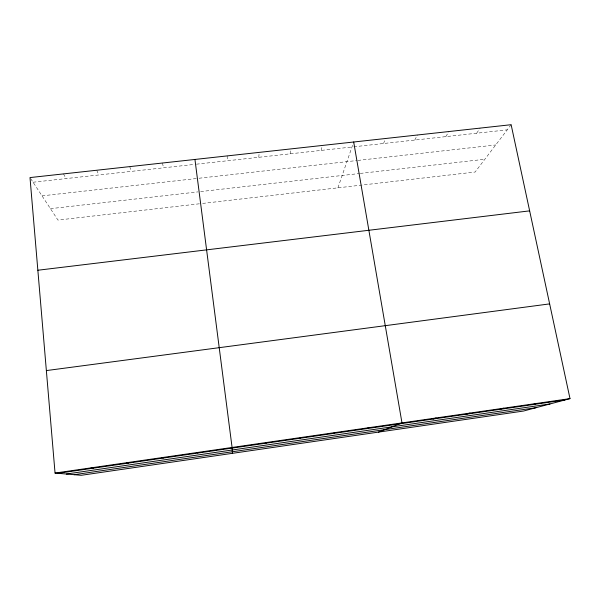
<?xml version="1.0" encoding="UTF-8"?>
<svg xmlns="http://www.w3.org/2000/svg" width="600" height="600" viewBox="0 0 600 600"><rect width="100%" height="100%" fill="white"/><g stroke="black" fill="none" stroke-linecap="round" stroke-linejoin="round"><path stroke-width="0.45" stroke-dasharray="3 2.25" d="M258.803 157.29L259.163 152.392M290.093 153.833L290.91 148.905M321.15 150.405L322.418 145.447M337.913 187.837L353.407 142.837M383.498 143.512L385.665 138.495M414.78 140.062L417.39 135.007M445.822 136.627L448.882 131.55M476.64 133.222L480.127 128.115M511.132 124.703L475.125 172.028L202.11 203.475M199.35 203.798L57.96 220.08L30.51 178.35M50.453 208.673L197.91 191.895M200.64 191.58L359.34 173.528M360.248 173.422L484.853 159.248M42.023 195.847L196.298 178.545M199.065 178.23L356.993 160.523M357.907 160.417L495.728 144.96M33.06 182.227L194.61 164.385M196.425 164.183L351.975 147M353.827 146.79L507.225 129.847M63.502 173.895L66.045 178.583M96.743 170.243L98.79 174.968M129.727 166.62L131.28 171.375M162.458 163.02L163.523 167.812M227.175 155.91L227.28 160.77"/><path stroke-width="0.9" d="M266.115 443.197L266.625 442.478M299.835 438.322L300.877 437.528M333.285 433.485L334.853 432.615M366.472 428.685L368.55 427.74M378.382 432.12L401.985 422.91L353.692 142.005M433.035 419.055L436.14 417.967M466.403 414.225L470.018 413.07M499.507 409.44L503.618 408.21M532.342 404.685L536.947 403.395M570 398.618L523.567 411.03L81.225 475.298L55.05 473.062L30 177.578L511.132 124.703L570 398.618L55.05 473.062M57.938 473.31L564.915 399.975M66.367 474.03L550.02 403.957M74.25 474.697L536.018 407.7M46.365 370.582L549.645 303.885M37.852 270.24L529.65 210.862M91.05 467.857L93.352 468.188M126.75 462.697L128.475 463.11M162.157 457.582L163.305 458.07M197.265 452.505L197.858 453.075M194.94 159.45L232.087 447.472L232.425 453.33"/></g></svg>
